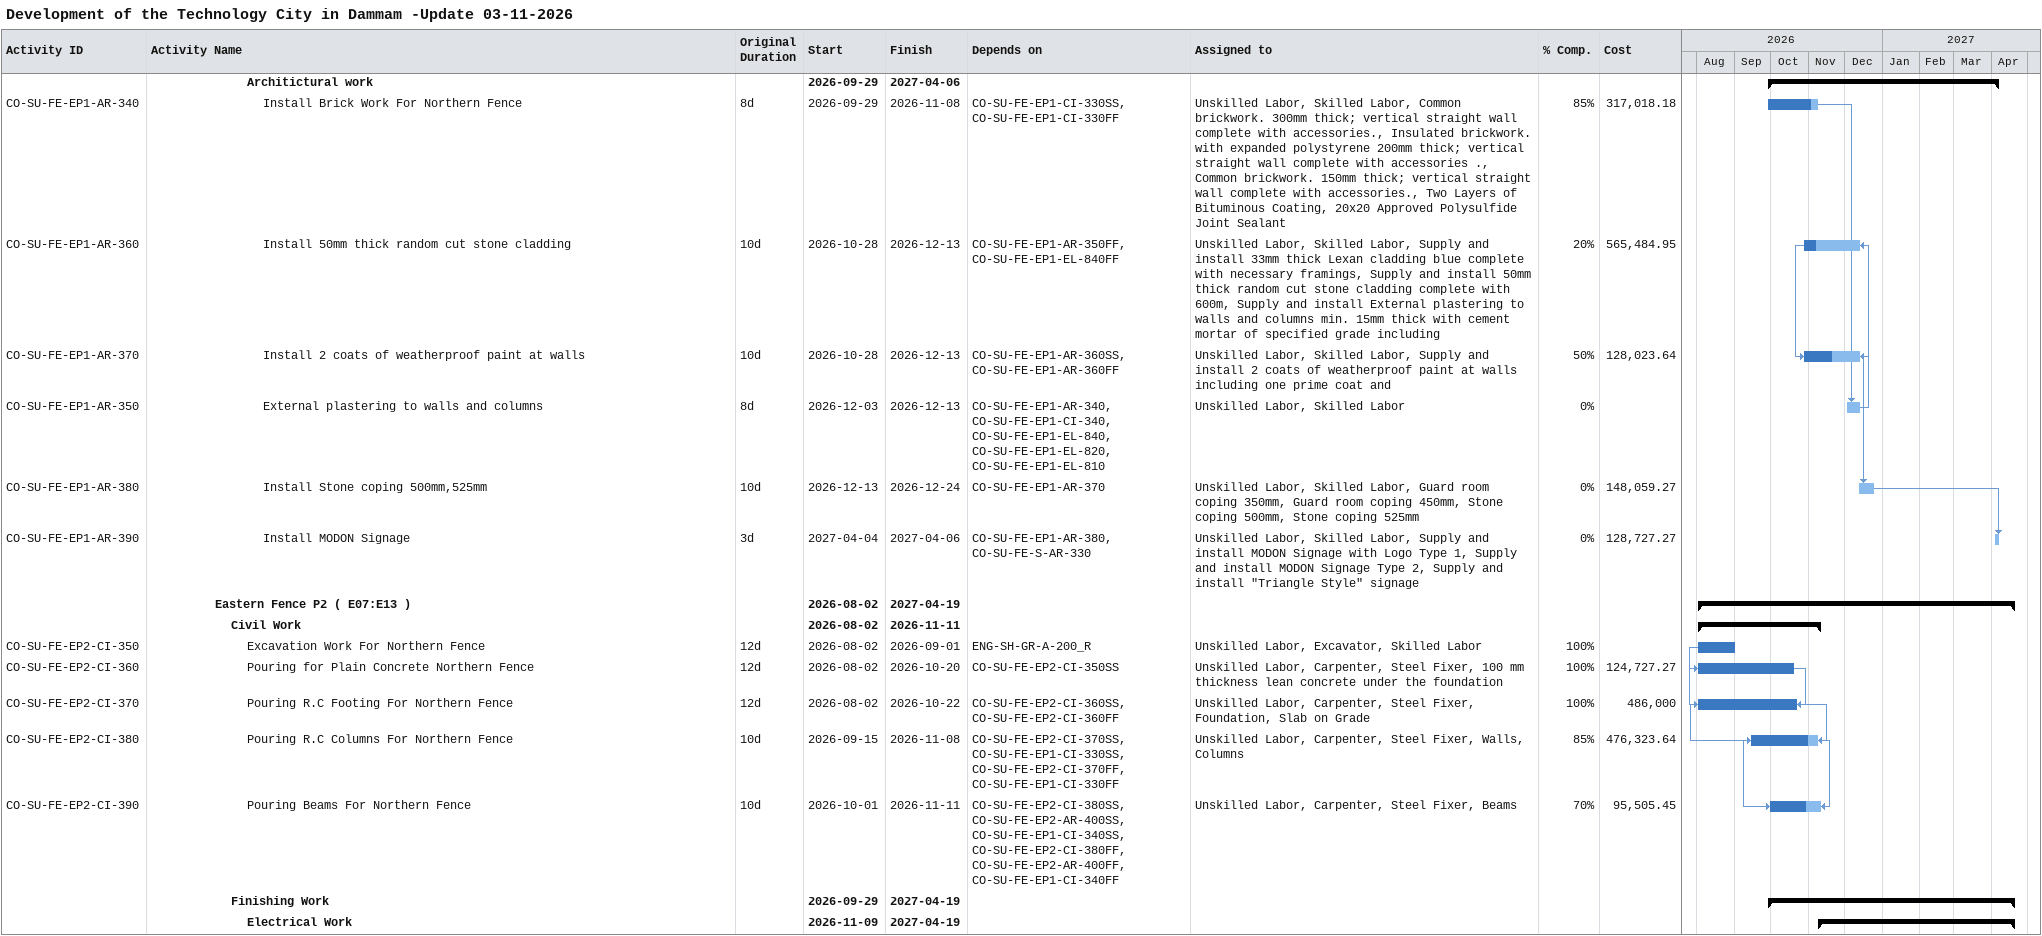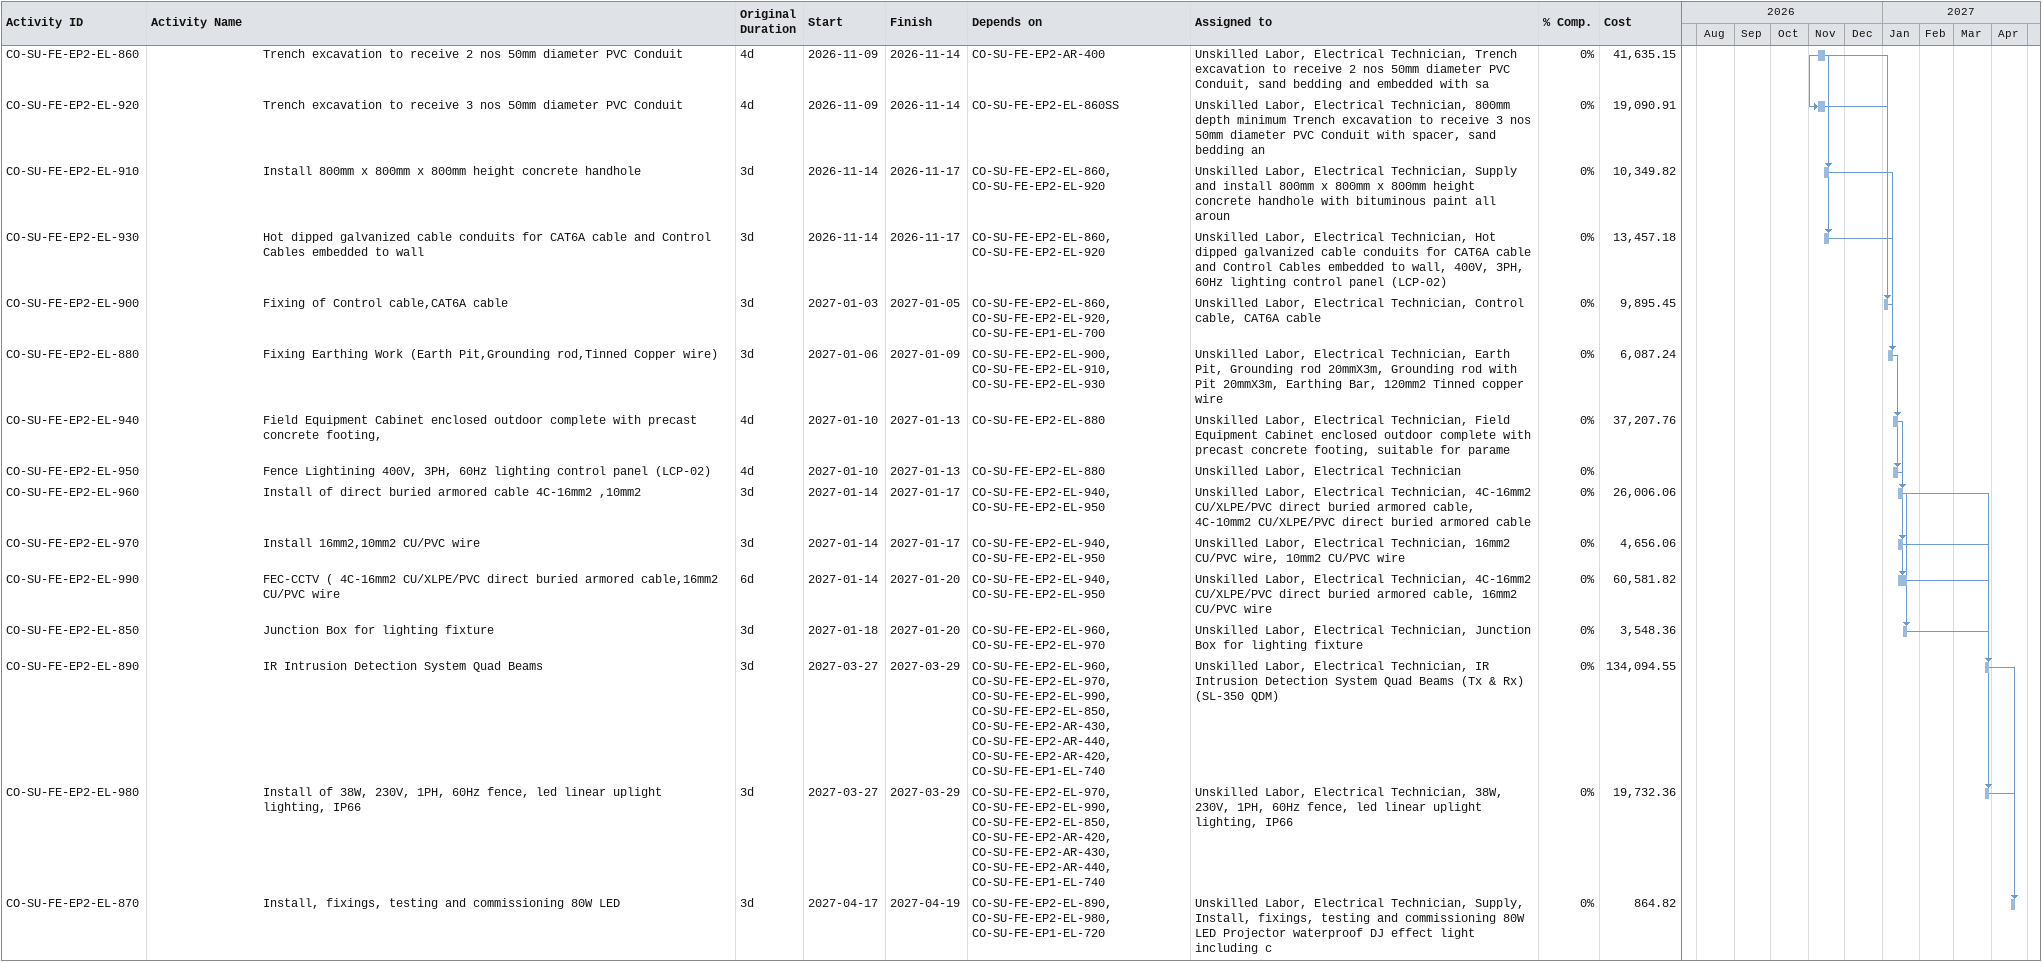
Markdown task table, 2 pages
Development of the Technology City in Dammam -Update 03-11-2026

| ID | Level | Task | Original duration | Start | Finish | Predecessors | Resources | % complete | Cost |
|---|---|---|---|---|---|---|---|---|---|
|  | 7 | **Architictural work** |  | 2026-09-29 | 2027-04-06 |  |  |  |  |
| CO-SU-FE-EP1-AR-340 | 8 | Install Brick Work For Northern Fence | 8d | 2026-09-29 | 2026-11-08 | CO-SU-FE-EP1-CI-330SS, CO-SU-FE-EP1-CI-330FF | Unskilled Labor, Skilled Labor, Common brickwork. 300mm thick; vertical straight wall complete with accessories., Insulated brickwork. with expanded polystyrene 200mm thick; vertical straight wall complete with accessories ., Common brickwork. 150mm thick; vertical straight wall complete with accessories., Two Layers of Bituminous Coating, 20x20 Approved Polysulfide Joint Sealant | 85 | 317018.18 |
| CO-SU-FE-EP1-AR-360 | 8 | Install 50mm thick random cut stone cladding | 10d | 2026-10-28 | 2026-12-13 | CO-SU-FE-EP1-AR-350FF, CO-SU-FE-EP1-EL-840FF | Unskilled Labor, Skilled Labor, Supply and install 33mm thick Lexan cladding blue complete with necessary framings, Supply and install 50mm thick random cut stone cladding complete with 600m, Supply and install External plastering to walls and columns min. 15mm thick with cement mortar of specified grade including | 20 | 565484.95 |
| CO-SU-FE-EP1-AR-370 | 8 | Install 2 coats of weatherproof paint at walls | 10d | 2026-10-28 | 2026-12-13 | CO-SU-FE-EP1-AR-360SS, CO-SU-FE-EP1-AR-360FF | Unskilled Labor, Skilled Labor, Supply and install 2 coats of weatherproof paint at walls including one prime coat and | 50 | 128023.64 |
| CO-SU-FE-EP1-AR-350 | 8 | External plastering to walls and columns | 8d | 2026-12-03 | 2026-12-13 | CO-SU-FE-EP1-AR-340, CO-SU-FE-EP1-CI-340, CO-SU-FE-EP1-EL-840, CO-SU-FE-EP1-EL-820, CO-SU-FE-EP1-EL-810 | Unskilled Labor, Skilled Labor | 0 |  |
| CO-SU-FE-EP1-AR-380 | 8 | Install Stone coping 500mm,525mm | 10d | 2026-12-13 | 2026-12-24 | CO-SU-FE-EP1-AR-370 | Unskilled Labor, Skilled Labor, Guard room coping 350mm, Guard room coping 450mm, Stone coping 500mm, Stone coping 525mm | 0 | 148059.27 |
| CO-SU-FE-EP1-AR-390 | 8 | Install MODON Signage | 3d | 2027-04-04 | 2027-04-06 | CO-SU-FE-EP1-AR-380, CO-SU-FE-S-AR-330 | Unskilled Labor, Skilled Labor, Supply and install MODON Signage with Logo Type 1, Supply and install MODON Signage Type 2, Supply and install "Triangle Style" signage | 0 | 128727.27 |
|  | 5 | **Eastern Fence P2 ( E07:E13 )** |  | 2026-08-02 | 2027-04-19 |  |  |  |  |
|  | 6 | **Civil Work** |  | 2026-08-02 | 2026-11-11 |  |  |  |  |
| CO-SU-FE-EP2-CI-350 | 7 | Excavation Work For Northern Fence | 12d | 2026-08-02 | 2026-09-01 | ENG-SH-GR-A-200_R | Unskilled Labor, Excavator, Skilled Labor | 100 |  |
| CO-SU-FE-EP2-CI-360 | 7 | Pouring for Plain Concrete Northern Fence | 12d | 2026-08-02 | 2026-10-20 | CO-SU-FE-EP2-CI-350SS | Unskilled Labor, Carpenter, Steel Fixer, 100 mm thickness lean concrete under the foundation | 100 | 124727.27 |
| CO-SU-FE-EP2-CI-370 | 7 | Pouring R.C Footing For Northern Fence | 12d | 2026-08-02 | 2026-10-22 | CO-SU-FE-EP2-CI-360SS, CO-SU-FE-EP2-CI-360FF | Unskilled Labor, Carpenter, Steel Fixer, Foundation, Slab on Grade | 100 | 486000 |
| CO-SU-FE-EP2-CI-380 | 7 | Pouring R.C Columns For Northern Fence | 10d | 2026-09-15 | 2026-11-08 | CO-SU-FE-EP2-CI-370SS, CO-SU-FE-EP1-CI-330SS, CO-SU-FE-EP2-CI-370FF, CO-SU-FE-EP1-CI-330FF | Unskilled Labor, Carpenter, Steel Fixer, Walls, Columns | 85 | 476323.64 |
| CO-SU-FE-EP2-CI-390 | 7 | Pouring Beams For Northern Fence | 10d | 2026-10-01 | 2026-11-11 | CO-SU-FE-EP2-CI-380SS, CO-SU-FE-EP2-AR-400SS, CO-SU-FE-EP1-CI-340SS, CO-SU-FE-EP2-CI-380FF, CO-SU-FE-EP2-AR-400FF, CO-SU-FE-EP1-CI-340FF | Unskilled Labor, Carpenter, Steel Fixer, Beams | 70 | 95505.45 |
|  | 6 | **Finishing Work** |  | 2026-09-29 | 2027-04-19 |  |  |  |  |
|  | 7 | **Electrical Work** |  | 2026-11-09 | 2027-04-19 |  |  |  |  |
| CO-SU-FE-EP2-EL-860 | 8 | Trench excavation to receive 2 nos 50mm diameter PVC Conduit | 4d | 2026-11-09 | 2026-11-14 | CO-SU-FE-EP2-AR-400 | Unskilled Labor, Electrical Technician, Trench excavation to receive 2 nos 50mm diameter PVC Conduit, sand bedding and embedded with sa | 0 | 41635.15 |
| CO-SU-FE-EP2-EL-920 | 8 | Trench excavation to receive 3 nos 50mm diameter PVC Conduit | 4d | 2026-11-09 | 2026-11-14 | CO-SU-FE-EP2-EL-860SS | Unskilled Labor, Electrical Technician, 800mm depth minimum Trench excavation to receive 3 nos 50mm diameter PVC Conduit with spacer, sand bedding an | 0 | 19090.91 |
| CO-SU-FE-EP2-EL-910 | 8 | Install 800mm x 800mm x 800mm height concrete handhole | 3d | 2026-11-14 | 2026-11-17 | CO-SU-FE-EP2-EL-860, CO-SU-FE-EP2-EL-920 | Unskilled Labor, Electrical Technician, Supply and install 800mm x 800mm x 800mm height concrete handhole with bituminous paint all aroun | 0 | 10349.82 |
| CO-SU-FE-EP2-EL-930 | 8 | Hot dipped galvanized cable conduits for CAT6A cable and Control Cables embedded to wall | 3d | 2026-11-14 | 2026-11-17 | CO-SU-FE-EP2-EL-860, CO-SU-FE-EP2-EL-920 | Unskilled Labor, Electrical Technician, Hot dipped galvanized cable conduits for CAT6A cable and Control Cables embedded to wall, 400V, 3PH, 60Hz lighting control panel (LCP-02) | 0 | 13457.18 |
| CO-SU-FE-EP2-EL-900 | 8 | Fixing of Control cable,CAT6A cable | 3d | 2027-01-03 | 2027-01-05 | CO-SU-FE-EP2-EL-860, CO-SU-FE-EP2-EL-920, CO-SU-FE-EP1-EL-700 | Unskilled Labor, Electrical Technician, Control cable, CAT6A cable | 0 | 9895.45 |
| CO-SU-FE-EP2-EL-880 | 8 | Fixing Earthing Work (Earth Pit,Grounding rod,Tinned Copper wire) | 3d | 2027-01-06 | 2027-01-09 | CO-SU-FE-EP2-EL-900, CO-SU-FE-EP2-EL-910, CO-SU-FE-EP2-EL-930 | Unskilled Labor, Electrical Technician, Earth Pit, Grounding rod 20mmX3m, Grounding rod with Pit 20mmX3m, Earthing Bar, 120mm2 Tinned copper wire | 0 | 6087.24 |
| CO-SU-FE-EP2-EL-940 | 8 | Field Equipment Cabinet enclosed outdoor complete with precast concrete footing, | 4d | 2027-01-10 | 2027-01-13 | CO-SU-FE-EP2-EL-880 | Unskilled Labor, Electrical Technician, Field Equipment Cabinet enclosed outdoor complete with precast concrete footing, suitable for parame | 0 | 37207.76 |
| CO-SU-FE-EP2-EL-950 | 8 | Fence Lightining 400V, 3PH, 60Hz lighting control panel (LCP-02) | 4d | 2027-01-10 | 2027-01-13 | CO-SU-FE-EP2-EL-880 | Unskilled Labor, Electrical Technician | 0 |  |
| CO-SU-FE-EP2-EL-960 | 8 | Install of direct buried armored cable 4C-16mm2 ,10mm2 | 3d | 2027-01-14 | 2027-01-17 | CO-SU-FE-EP2-EL-940, CO-SU-FE-EP2-EL-950 | Unskilled Labor, Electrical Technician, 4C-16mm2 CU/XLPE/PVC direct buried armored cable, 4C-10mm2 CU/XLPE/PVC direct buried armored cable | 0 | 26006.06 |
| CO-SU-FE-EP2-EL-970 | 8 | Install 16mm2,10mm2 CU/PVC wire | 3d | 2027-01-14 | 2027-01-17 | CO-SU-FE-EP2-EL-940, CO-SU-FE-EP2-EL-950 | Unskilled Labor, Electrical Technician, 16mm2 CU/PVC wire, 10mm2 CU/PVC wire | 0 | 4656.06 |
| CO-SU-FE-EP2-EL-990 | 8 | FEC-CCTV ( 4C-16mm2 CU/XLPE/PVC direct buried armored cable,16mm2 CU/PVC wire | 6d | 2027-01-14 | 2027-01-20 | CO-SU-FE-EP2-EL-940, CO-SU-FE-EP2-EL-950 | Unskilled Labor, Electrical Technician, 4C-16mm2 CU/XLPE/PVC direct buried armored cable, 16mm2 CU/PVC wire | 0 | 60581.82 |
| CO-SU-FE-EP2-EL-850 | 8 | Junction Box for lighting fixture | 3d | 2027-01-18 | 2027-01-20 | CO-SU-FE-EP2-EL-960, CO-SU-FE-EP2-EL-970 | Unskilled Labor, Electrical Technician, Junction Box for lighting fixture | 0 | 3548.36 |
| CO-SU-FE-EP2-EL-890 | 8 | IR Intrusion Detection System Quad Beams | 3d | 2027-03-27 | 2027-03-29 | CO-SU-FE-EP2-EL-960, CO-SU-FE-EP2-EL-970, CO-SU-FE-EP2-EL-990, CO-SU-FE-EP2-EL-850, CO-SU-FE-EP2-AR-430, CO-SU-FE-EP2-AR-440, CO-SU-FE-EP2-AR-420, CO-SU-FE-EP1-EL-740 | Unskilled Labor, Electrical Technician, IR Intrusion Detection System Quad Beams (Tx & Rx) (SL-350 QDM) | 0 | 134094.55 |
| CO-SU-FE-EP2-EL-980 | 8 | Install of 38W, 230V, 1PH, 60Hz fence, led linear uplight lighting, IP66 | 3d | 2027-03-27 | 2027-03-29 | CO-SU-FE-EP2-EL-970, CO-SU-FE-EP2-EL-990, CO-SU-FE-EP2-EL-850, CO-SU-FE-EP2-AR-420, CO-SU-FE-EP2-AR-430, CO-SU-FE-EP2-AR-440, CO-SU-FE-EP1-EL-740 | Unskilled Labor, Electrical Technician, 38W, 230V, 1PH, 60Hz fence, led linear uplight lighting, IP66 | 0 | 19732.36 |
| CO-SU-FE-EP2-EL-870 | 8 | Install, fixings, testing and commissioning 80W LED | 3d | 2027-04-17 | 2027-04-19 | CO-SU-FE-EP2-EL-890, CO-SU-FE-EP2-EL-980, CO-SU-FE-EP1-EL-720 | Unskilled Labor, Electrical Technician, Supply, Install, fixings, testing and commissioning 80W LED Projector waterproof DJ effect light including c | 0 | 864.82 |
